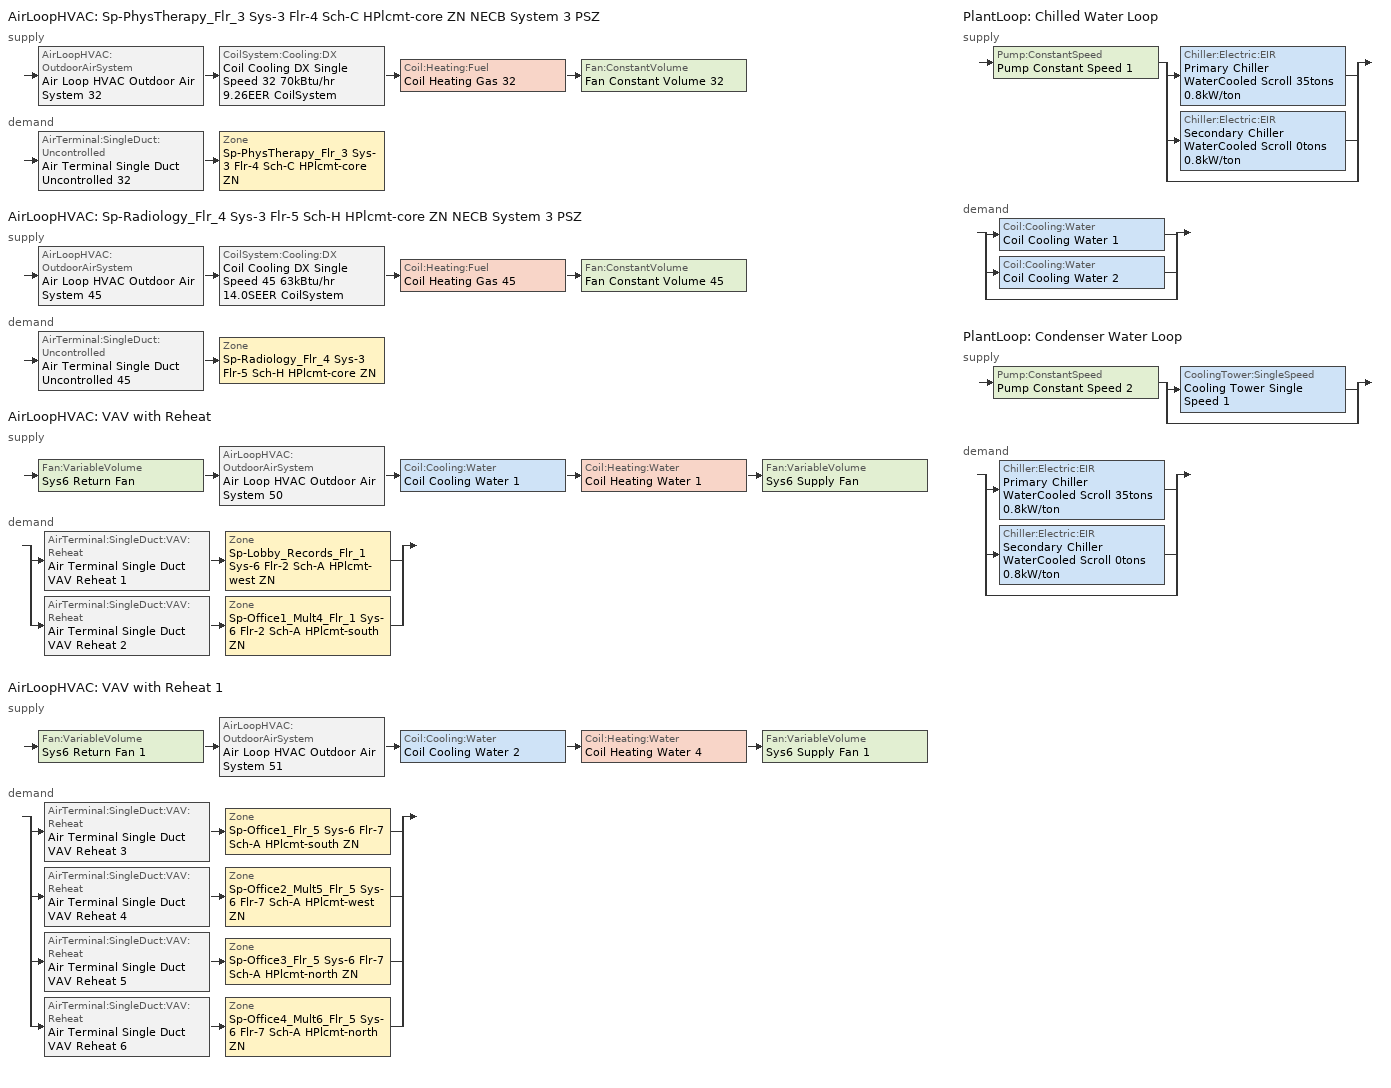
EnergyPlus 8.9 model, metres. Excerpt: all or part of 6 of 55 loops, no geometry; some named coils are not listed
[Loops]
AirLoopHVAC 'Sp-PhysTherapy_Flr_3 Sys-3 Flr-4 Sch-C HPlcmt-core ZN NECB System 3 PSZ'
 supply: AirLoopHVAC:OutdoorAirSystem 'Air Loop HVAC Outdoor Air System 32' > CoilSystem:Cooling:DX 'Coil Cooling DX Single Speed 32 70kBtu/hr 9.26EER CoilSystem' > Coil:Heating:Fuel 'Coil Heating Gas 32' > Fan:ConstantVolume 'Fan Constant Volume 32'
 demand: AirTerminal:SingleDuct:Uncontrolled 'Air Terminal Single Duct Uncontrolled 32' > Zone 'Sp-PhysTherapy_Flr_3 Sys-3 Flr-4 Sch-C HPlcmt-core ZN'
AirLoopHVAC 'Sp-Radiology_Flr_4 Sys-3 Flr-5 Sch-H HPlcmt-core ZN NECB System 3 PSZ'
 supply: AirLoopHVAC:OutdoorAirSystem 'Air Loop HVAC Outdoor Air System 45' > CoilSystem:Cooling:DX 'Coil Cooling DX Single Speed 45 63kBtu/hr 14.0SEER CoilSystem' > Coil:Heating:Fuel 'Coil Heating Gas 45' > Fan:ConstantVolume 'Fan Constant Volume 45'
 demand: AirTerminal:SingleDuct:Uncontrolled 'Air Terminal Single Duct Uncontrolled 45' > Zone 'Sp-Radiology_Flr_4 Sys-3 Flr-5 Sch-H HPlcmt-core ZN'
AirLoopHVAC 'VAV with Reheat'
 supply: Fan:VariableVolume 'Sys6 Return Fan' > AirLoopHVAC:OutdoorAirSystem 'Air Loop HVAC Outdoor Air System 50' > Coil:Cooling:Water 'Coil Cooling Water 1' > Coil:Heating:Water 'Coil Heating Water 1' > Fan:VariableVolume 'Sys6 Supply Fan'
 demand: split
  | AirTerminal:SingleDuct:VAV:Reheat 'Air Terminal Single Duct VAV Reheat 1' > Zone 'Sp-Lobby_Records_Flr_1 Sys-6 Flr-2 Sch-A HPlcmt-west ZN'
  | AirTerminal:SingleDuct:VAV:Reheat 'Air Terminal Single Duct VAV Reheat 2' > Zone 'Sp-Office1_Mult4_Flr_1 Sys-6 Flr-2 Sch-A HPlcmt-south ZN'
AirLoopHVAC 'VAV with Reheat 1'
 supply: Fan:VariableVolume 'Sys6 Return Fan 1' > AirLoopHVAC:OutdoorAirSystem 'Air Loop HVAC Outdoor Air System 51' > Coil:Cooling:Water 'Coil Cooling Water 2' > Coil:Heating:Water 'Coil Heating Water 4' > Fan:VariableVolume 'Sys6 Supply Fan 1'
 demand: split
  | AirTerminal:SingleDuct:VAV:Reheat 'Air Terminal Single Duct VAV Reheat 3' > Zone 'Sp-Office1_Flr_5 Sys-6 Flr-7 Sch-A HPlcmt-south ZN'
  | AirTerminal:SingleDuct:VAV:Reheat 'Air Terminal Single Duct VAV Reheat 4' > Zone 'Sp-Office2_Mult5_Flr_5 Sys-6 Flr-7 Sch-A HPlcmt-west ZN'
  | AirTerminal:SingleDuct:VAV:Reheat 'Air Terminal Single Duct VAV Reheat 5' > Zone 'Sp-Office3_Flr_5 Sys-6 Flr-7 Sch-A HPlcmt-north ZN'
  | AirTerminal:SingleDuct:VAV:Reheat 'Air Terminal Single Duct VAV Reheat 6' > Zone 'Sp-Office4_Mult6_Flr_5 Sys-6 Flr-7 Sch-A HPlcmt-north ZN'
PlantLoop 'Chilled Water Loop'
 supply: Pump:ConstantSpeed 'Pump Constant Speed 1' > split
  | Chiller:Electric:EIR 'Primary Chiller WaterCooled Scroll 35tons 0.8kW/ton'
  | Chiller:Electric:EIR 'Secondary Chiller WaterCooled Scroll 0tons 0.8kW/ton'
  | bypass
 demand: split
  | Coil:Cooling:Water 'Coil Cooling Water 1'
  | Coil:Cooling:Water 'Coil Cooling Water 2'
  | bypass
PlantLoop 'Condenser Water Loop'
 supply: Pump:ConstantSpeed 'Pump Constant Speed 2' > split
  | CoolingTower:SingleSpeed 'Cooling Tower Single Speed 1'
  | bypass
 demand: split
  | Chiller:Electric:EIR 'Primary Chiller WaterCooled Scroll 35tons 0.8kW/ton'
  | Chiller:Electric:EIR 'Secondary Chiller WaterCooled Scroll 0tons 0.8kW/ton'
  | bypass
[ZoneControl:Thermostat] Control Object Type 1=ThermostatSetpoint:DualSetpoint
Name | Zone or ZoneList | Control Type Schedule | Control Name 1
Sp-Lobby_Records_Flr_1 Sys-6 Flr-2 Sch-A HPlcmt-west ZN Thermostat | Sp-Lobby_Records_Flr_1 Sys-6 Flr-2 Sch-A HPlcmt-west ZN | Sp-Lobby_Records_Flr_1 Sys-6 Flr-2 Sch-A HPlcmt-west ZN Thermostat Schedule | Space Function Office enclosed > 25 m2 Thermostat 7
Sp-Office1_Flr_5 Sys-6 Flr-7 Sch-A HPlcmt-south ZN Thermostat | Sp-Office1_Flr_5 Sys-6 Flr-7 Sch-A HPlcmt-south ZN | Sp-Office1_Flr_5 Sys-6 Flr-7 Sch-A HPlcmt-south ZN Thermostat Schedule | Space Function Office enclosed > 25 m2 Thermostat 12
Sp-Office1_Mult4_Flr_1 Sys-6 Flr-2 Sch-A HPlcmt-south ZN Thermostat | Sp-Office1_Mult4_Flr_1 Sys-6 Flr-2 Sch-A HPlcmt-south ZN | Sp-Office1_Mult4_Flr_1 Sys-6 Flr-2 Sch-A HPlcmt-south ZN Thermostat Schedule | Space Function Office enclosed > 25 m2 Thermostat 8
Sp-Office2_Mult5_Flr_5 Sys-6 Flr-7 Sch-A HPlcmt-west ZN Thermostat | Sp-Office2_Mult5_Flr_5 Sys-6 Flr-7 Sch-A HPlcmt-west ZN | Sp-Office2_Mult5_Flr_5 Sys-6 Flr-7 Sch-A HPlcmt-west ZN Thermostat Schedule | Space Function Office enclosed > 25 m2 Thermostat 11
Sp-Office3_Flr_5 Sys-6 Flr-7 Sch-A HPlcmt-north ZN Thermostat | Sp-Office3_Flr_5 Sys-6 Flr-7 Sch-A HPlcmt-north ZN | Sp-Office3_Flr_5 Sys-6 Flr-7 Sch-A HPlcmt-north ZN Thermostat Schedule | Space Function Office enclosed > 25 m2 Thermostat 9
Sp-Office4_Mult6_Flr_5 Sys-6 Flr-7 Sch-A HPlcmt-north ZN Thermostat | Sp-Office4_Mult6_Flr_5 Sys-6 Flr-7 Sch-A HPlcmt-north ZN | Sp-Office4_Mult6_Flr_5 Sys-6 Flr-7 Sch-A HPlcmt-north ZN Thermostat Schedule | Space Function Office enclosed > 25 m2 Thermostat 10
Sp-PhysTherapy_Flr_3 Sys-3 Flr-4 Sch-C HPlcmt-core ZN Thermostat | Sp-PhysTherapy_Flr_3 Sys-3 Flr-4 Sch-C HPlcmt-core ZN | Sp-PhysTherapy_Flr_3 Sys-3 Flr-4 Sch-C HPlcmt-core ZN Thermostat Schedule | Space Function Health care facility physical therapy room Thermostat 2
Sp-Radiology_Flr_4 Sys-3 Flr-5 Sch-H HPlcmt-core ZN Thermostat | Sp-Radiology_Flr_4 Sys-3 Flr-5 Sch-H HPlcmt-core ZN | Sp-Radiology_Flr_4 Sys-3 Flr-5 Sch-H HPlcmt-core ZN Thermostat Schedule | Space Function Health care facility imaging room Thermostat 2
[ThermostatSetpoint:DualSetpoint]
Name | Heating Setpoint Temperature Schedule | Cooling Setpoint Temperature Schedule
Space Function Office enclosed > 25 m2 Thermostat 7; Space Function Office enclosed > 25 m2 Thermostat 12; Space Function Office enclosed > 25 m2 Thermostat 8; Space Function Office enclosed > 25 m2 Thermostat 11; Space Function Office enclosed > 25 m2 Thermostat 9; Space Function Office enclosed > 25 m2 Thermostat 10 | NECB-A-Thermostat Setpoint-Heating | NECB-A-Thermostat Setpoint-Cooling
Space Function Health care facility physical therapy room Thermostat 2 | NECB-C-Thermostat Setpoint-Heating | NECB-C-Thermostat Setpoint-Cooling
Space Function Health care facility imaging room Thermostat 2 | NECB-H-Thermostat Setpoint-Heating | NECB-H-Thermostat Setpoint-Cooling
[AirTerminal:SingleDuct:Uncontrolled] Availability Schedule=Always On Discrete; Maximum Air Flow Rate {m3/s}=AutoSize
Air Terminal Single Duct Uncontrolled 32; Air Terminal Single Duct Uncontrolled 45
[Zone equipment]
Sp-Lobby_Records_Flr_1 Sys-6 Flr-2 Sch-A HPlcmt-west ZN: Air Terminal Single Duct VAV Reheat 1, Zone HVAC Baseboard Convective Water 50
Sp-Office1_Flr_5 Sys-6 Flr-7 Sch-A HPlcmt-south ZN: Air Terminal Single Duct VAV Reheat 3, Zone HVAC Baseboard Convective Water 52
Sp-Office1_Mult4_Flr_1 Sys-6 Flr-2 Sch-A HPlcmt-south ZN: Air Terminal Single Duct VAV Reheat 2, Zone HVAC Baseboard Convective Water 51
Sp-Office2_Mult5_Flr_5 Sys-6 Flr-7 Sch-A HPlcmt-west ZN: Air Terminal Single Duct VAV Reheat 4, Zone HVAC Baseboard Convective Water 53
Sp-Office3_Flr_5 Sys-6 Flr-7 Sch-A HPlcmt-north ZN: Air Terminal Single Duct VAV Reheat 5, Zone HVAC Baseboard Convective Water 54
Sp-Office4_Mult6_Flr_5 Sys-6 Flr-7 Sch-A HPlcmt-north ZN: Air Terminal Single Duct VAV Reheat 6, Zone HVAC Baseboard Convective Water 55
Sp-PhysTherapy_Flr_3 Sys-3 Flr-4 Sch-C HPlcmt-core ZN: Air Terminal Single Duct Uncontrolled 32, Zone HVAC Baseboard Convective Water 32
Sp-Radiology_Flr_4 Sys-3 Flr-5 Sch-H HPlcmt-core ZN: Air Terminal Single Duct Uncontrolled 45, Zone HVAC Baseboard Convective Water 45
[Sizing:Zone] Zone Cooling Design Supply Air Temperature Input Method=SupplyAirTemperature; Zone Cooling Design Supply Air Temperature {C}=13; Zone Cooling Design Supply Air Temperature Difference {deltaC}=11.11; Zone Heating Design Supply Air Temperature Input Method=SupplyAirTemperature; Zone Heating Design Supply Air Temperature {C}=43; Zone Heating Design Supply Air Temperature Difference {deltaC}=11.11; Zone Cooling Design Supply Air Humidity Ratio {kgWater/kgDryAir}=0.0085; Zone Heating Design Supply Air Humidity Ratio {kgWater/kgDryAir}=0.008; Zone Heating Sizing Factor=1.3; Zone Cooling Sizing Factor=1.1; Cooling Design Air Flow Method=DesignDay; Cooling Design Air Flow Rate {m3/s}=0; Cooling Minimum Air Flow per Zone Floor Area {m3/s-m2}=0.000762; Cooling Minimum Air Flow {m3/s}=0; Cooling Minimum Air Flow Fraction=0; Heating Design Air Flow Method=DesignDay; Heating Design Air Flow Rate {m3/s}=0; Heating Maximum Air Flow per Zone Floor Area {m3/s-m2}=0.002032; Heating Maximum Air Flow {m3/s}=0.141576; Heating Maximum Air Flow Fraction=0.3; Account for Dedicated Outdoor Air System=No
Name | Design Specification Outdoor Air Object | Design Specification Zone Air Distribution Object
Sp-Lobby_Records_Flr_1 Sys-6 Flr-2 Sch-A HPlcmt-west ZN | Space Function Office enclosed > 25 m2 Ventilation | Sp-Lobby_Records_Flr_1 Sys-6 Flr-2 Sch-A HPlcmt-west ZN Design Spec Zone Air Dist
Sp-Office1_Flr_5 Sys-6 Flr-7 Sch-A HPlcmt-south ZN | Space Function Office enclosed > 25 m2 Ventilation | Sp-Office1_Flr_5 Sys-6 Flr-7 Sch-A HPlcmt-south ZN Design Spec Zone Air Dist
Sp-Office1_Mult4_Flr_1 Sys-6 Flr-2 Sch-A HPlcmt-south ZN | Space Function Office enclosed > 25 m2 Ventilation | Sp-Office1_Mult4_Flr_1 Sys-6 Flr-2 Sch-A HPlcmt-south ZN Design Spec Zone Air Dist
Sp-Office2_Mult5_Flr_5 Sys-6 Flr-7 Sch-A HPlcmt-west ZN | Space Function Office enclosed > 25 m2 Ventilation | Sp-Office2_Mult5_Flr_5 Sys-6 Flr-7 Sch-A HPlcmt-west ZN Design Spec Zone Air Dist
Sp-Office3_Flr_5 Sys-6 Flr-7 Sch-A HPlcmt-north ZN | Space Function Office enclosed > 25 m2 Ventilation | Sp-Office3_Flr_5 Sys-6 Flr-7 Sch-A HPlcmt-north ZN Design Spec Zone Air Dist
Sp-Office4_Mult6_Flr_5 Sys-6 Flr-7 Sch-A HPlcmt-north ZN | Space Function Office enclosed > 25 m2 Ventilation | Sp-Office4_Mult6_Flr_5 Sys-6 Flr-7 Sch-A HPlcmt-north ZN Design Spec Zone Air Dist
Sp-PhysTherapy_Flr_3 Sys-3 Flr-4 Sch-C HPlcmt-core ZN | Space Function Health care facility physical therapy room Ventilation | Sp-PhysTherapy_Flr_3 Sys-3 Flr-4 Sch-C HPlcmt-core ZN Design Spec Zone Air Dist
Sp-Radiology_Flr_4 Sys-3 Flr-5 Sch-H HPlcmt-core ZN | Space Function Health care facility imaging room Ventilation | Sp-Radiology_Flr_4 Sys-3 Flr-5 Sch-H HPlcmt-core ZN Design Spec Zone Air Dist
[DesignSpecification:ZoneAirDistribution] Zone Air Distribution Effectiveness in Cooling Mode=1; Zone Air Distribution Effectiveness in Heating Mode=1
Sp-Lobby_Records_Flr_1 Sys-6 Flr-2 Sch-A HPlcmt-west ZN Design Spec Zone Air Dist; Sp-Office1_Flr_5 Sys-6 Flr-7 Sch-A HPlcmt-south ZN Design Spec Zone Air Dist; Sp-Office1_Mult4_Flr_1 Sys-6 Flr-2 Sch-A HPlcmt-south ZN Design Spec Zone Air Dist; Sp-Office2_Mult5_Flr_5 Sys-6 Flr-7 Sch-A HPlcmt-west ZN Design Spec Zone Air Dist; Sp-Office3_Flr_5 Sys-6 Flr-7 Sch-A HPlcmt-north ZN Design Spec Zone Air Dist; Sp-Office4_Mult6_Flr_5 Sys-6 Flr-7 Sch-A HPlcmt-north ZN Design Spec Zone Air Dist; Sp-PhysTherapy_Flr_3 Sys-3 Flr-4 Sch-C HPlcmt-core ZN Design Spec Zone Air Dist; Sp-Radiology_Flr_4 Sys-3 Flr-5 Sch-H HPlcmt-core ZN Design Spec Zone Air Dist
[Controller:MechanicalVentilation] Demand Controlled Ventilation=No; System Outdoor Air Method=ZoneSum
Name | Availability Schedule | Zone Name 1 | Design Specification Outdoor Air Object Name 1 | Design Specification Zone Air Distribution Object Name 1 | Zone Name 2 | Design Specification Outdoor Air Object Name 2 | Design Specification Zone Air Distribution Object Name 2 | Zone Name 3 | Design Specification Outdoor Air Object Name 3 | Design Specification Zone Air Distribution Object Name 3 | Zone Name 4 | Design Specification Outdoor Air Object Name 4 | Design Specification Zone Air Distribution Object Name 4
Controller Mechanical Ventilation 50 | VAV with Reheat Occ Sch | Sp-Lobby_Records_Flr_1 Sys-6 Flr-2 Sch-A HPlcmt-west ZN | Space Function Office enclosed > 25 m2 Ventilation | Sp-Lobby_Records_Flr_1 Sys-6 Flr-2 Sch-A HPlcmt-west ZN Design Spec Zone Air Dist | Sp-Office1_Mult4_Flr_1 Sys-6 Flr-2 Sch-A HPlcmt-south ZN | Space Function Office enclosed > 25 m2 Ventilation | Sp-Office1_Mult4_Flr_1 Sys-6 Flr-2 Sch-A HPlcmt-south ZN Design Spec Zone Air Dist
Controller Mechanical Ventilation 51 | VAV with Reheat 1 Occ Sch | Sp-Office1_Flr_5 Sys-6 Flr-7 Sch-A HPlcmt-south ZN | Space Function Office enclosed > 25 m2 Ventilation | Sp-Office1_Flr_5 Sys-6 Flr-7 Sch-A HPlcmt-south ZN Design Spec Zone Air Dist | Sp-Office2_Mult5_Flr_5 Sys-6 Flr-7 Sch-A HPlcmt-west ZN | Space Function Office enclosed > 25 m2 Ventilation | Sp-Office2_Mult5_Flr_5 Sys-6 Flr-7 Sch-A HPlcmt-west ZN Design Spec Zone Air Dist | Sp-Office3_Flr_5 Sys-6 Flr-7 Sch-A HPlcmt-north ZN | Space Function Office enclosed > 25 m2 Ventilation | Sp-Office3_Flr_5 Sys-6 Flr-7 Sch-A HPlcmt-north ZN Design Spec Zone Air Dist | Sp-Office4_Mult6_Flr_5 Sys-6 Flr-7 Sch-A HPlcmt-north ZN | Space Function Office enclosed > 25 m2 Ventilation | Sp-Office4_Mult6_Flr_5 Sys-6 Flr-7 Sch-A HPlcmt-north ZN Design Spec Zone Air Dist
Controller Mechanical Ventilation 32 | Sp-PhysTherapy_Flr_3 Sys-3 Flr-4 Sch-C HPlcmt-core ZN NECB System 3 PSZ Occ Sch | Sp-PhysTherapy_Flr_3 Sys-3 Flr-4 Sch-C HPlcmt-core ZN | Space Function Health care facility physical therapy room Ventilation | Sp-PhysTherapy_Flr_3 Sys-3 Flr-4 Sch-C HPlcmt-core ZN Design Spec Zone Air Dist
Controller Mechanical Ventilation 45 | Sp-Radiology_Flr_4 Sys-3 Flr-5 Sch-H HPlcmt-core ZN NECB System 3 PSZ Occ Sch | Sp-Radiology_Flr_4 Sys-3 Flr-5 Sch-H HPlcmt-core ZN | Space Function Health care facility imaging room Ventilation | Sp-Radiology_Flr_4 Sys-3 Flr-5 Sch-H HPlcmt-core ZN Design Spec Zone Air Dist
[DesignSpecification:OutdoorAir] Outdoor Air Method=Sum; Outdoor Air Flow per Person {m3/s-person}=0; Outdoor Air Flow per Zone {m3/s}=0; Outdoor Air Flow Air Changes per Hour {1/hr}=0
Name | Outdoor Air Flow per Zone Floor Area {m3/s-m2}
Space Function Office enclosed > 25 m2 Ventilation | 0.00042164
Space Function Health care facility physical therapy room Ventilation; Space Function Health care facility imaging room Ventilation | 0.002286
[AirTerminal:SingleDuct:VAV:Reheat] Availability Schedule=Always On Discrete; Maximum Air Flow Rate {m3/s}=Autosize; Zone Minimum Air Flow Input Method=Constant; Constant Minimum Air Flow Fraction=0.3; Maximum Hot Water or Steam Flow Rate {m3/s}=Autosize; Minimum Hot Water or Steam Flow Rate {m3/s}=0; Convergence Tolerance=0.001; Damper Heating Action=Normal; Maximum Flow per Zone Floor Area During Reheat {m3/s-m2}=Autocalculate; Maximum Flow Fraction During Reheat=0.5; Maximum Reheat Air Temperature {C}=43
Name | Fixed Minimum Air Flow Rate {m3/s} | Reheat Coil
Air Terminal Single Duct VAV Reheat 1 | 2.94962 | Coil Heating Water 2
Air Terminal Single Duct VAV Reheat 3 | 0.139391 | Coil Heating Water 5
Air Terminal Single Duct VAV Reheat 2 | 0.0278709 | Coil Heating Water 3
Air Terminal Single Duct VAV Reheat 4 | 0.139318 | Coil Heating Water 6
Air Terminal Single Duct VAV Reheat 5 | 0.139355 | Coil Heating Water 7
Air Terminal Single Duct VAV Reheat 6 | 0.0278709 | Coil Heating Water 8
[Coil:Heating:Water] Availability Schedule=Always On Discrete; U-Factor Times Area Value {W/K}=Autosize; Maximum Water Flow Rate {m3/s}=Autosize; Performance Input Method=UFactorTimesAreaAndDesignWaterFlowRate; Rated Capacity {W}=Autosize; Rated Inlet Water Temperature {C}=82.2; Rated Inlet Air Temperature {C}=16.6; Rated Outlet Water Temperature {C}=71.1; Rated Outlet Air Temperature {C}=32.2; Rated Ratio for Air and Water Convection=0.5
Coil Heating Water 1; Coil Heating Water 4
[AirLoopHVAC] Design Supply Air Flow Rate {m3/s}=AutoSize
Sp-PhysTherapy_Flr_3 Sys-3 Flr-4 Sch-C HPlcmt-core ZN NECB System 3 PSZ; Sp-Radiology_Flr_4 Sys-3 Flr-5 Sch-H HPlcmt-core ZN NECB System 3 PSZ; VAV with Reheat; VAV with Reheat 1
[Sizing:System] Type of Load to Size On=Sensible; Design Outdoor Air Flow Rate {m3/s}=Autosize; Preheat Design Temperature {C}=7; Preheat Design Humidity Ratio {kgWater/kgDryAir}=0.008; Precool Design Temperature {C}=13; Precool Design Humidity Ratio {kgWater/kgDryAir}=0.008; Central Cooling Design Supply Air Temperature {C}=13; Type of Zone Sum to Use=NonCoincident; 100% Outdoor Air in Cooling=No; 100% Outdoor Air in Heating=No; Central Cooling Design Supply Air Humidity Ratio {kgWater/kgDryAir}=0.0085; Central Heating Design Supply Air Humidity Ratio {kgWater/kgDryAir}=0.008; Cooling Supply Air Flow Rate Method=DesignDay; Cooling Supply Air Flow Rate {m3/s}=0; Cooling Supply Air Flow Rate Per Floor Area {m3/s-m2}=0.00996765; Cooling Fraction of Autosized Cooling Supply Air Flow Rate=1; Cooling Supply Air Flow Rate Per Unit Cooling Capacity {m3/s-W}=3.94755e-05; Heating Supply Air Flow Rate Method=DesignDay; Heating Supply Air Flow Rate {m3/s}=0; Heating Supply Air Flow Rate Per Floor Area {m3/s-m2}=0.00996765; Heating Fraction of Autosized Heating Supply Air Flow Rate=1; Heating Fraction of Autosized Cooling Supply Air Flow Rate=1; Heating Supply Air Flow Rate Per Unit Heating Capacity {m3/s-W}=3.15882e-05; System Outdoor Air Method=ZoneSum; Zone Maximum Outdoor Air Fraction=1; Cooling Design Capacity Method=CoolingDesignCapacity; Cooling Design Capacity {W}=Autosize; Cooling Design Capacity Per Floor Area {W/m2}=234.7; Fraction of Autosized Cooling Design Capacity=1; Heating Design Capacity Method=HeatingDesignCapacity; Heating Design Capacity {W}=Autosize; Heating Design Capacity Per Floor Area {W/m2}=157; Fraction of Autosized Heating Design Capacity=1; Central Cooling Capacity Control Method=OnOff
Name | Central Heating Maximum System Air Flow Ratio | Central Heating Design Supply Air Temperature {C}
Sp-PhysTherapy_Flr_3 Sys-3 Flr-4 Sch-C HPlcmt-core ZN NECB System 3 PSZ; Sp-Radiology_Flr_4 Sys-3 Flr-5 Sch-H HPlcmt-core ZN NECB System 3 PSZ | 1 | 43
VAV with Reheat; VAV with Reheat 1 | 0.3 | 13.1
[Controller:OutdoorAir] Minimum Outdoor Air Flow Rate {m3/s}=Autosize; Maximum Outdoor Air Flow Rate {m3/s}=Autosize; Economizer Control Action Type=ModulateFlow; Lockout Type=NoLockout; Minimum Limit Type=FixedMinimum; High Humidity Control=No; Control High Indoor Humidity Based on Outdoor Humidity Ratio=Yes; Heat Recovery Bypass Control Type=BypassWhenWithinEconomizerLimits
Name | Economizer Control Type | Minimum Outdoor Air Schedule | Mechanical Ventilation Controller | Economizer Maximum Limit Dry-Bulb Temperature {C} | Economizer Maximum Limit Enthalpy {J/kg} | Economizer Minimum Limit Dry-Bulb Temperature {C}
Controller Outdoor Air 32 | DifferentialEnthalpy | Sp-PhysTherapy_Flr_3 Sys-3 Flr-4 Sch-C HPlcmt-core ZN NECB System 3 PSZ Occ Sch | Controller Mechanical Ventilation 32
Controller Outdoor Air 45 | NoEconomizer | Sp-Radiology_Flr_4 Sys-3 Flr-5 Sch-H HPlcmt-core ZN NECB System 3 PSZ Occ Sch | Controller Mechanical Ventilation 45 | 28 | 64000 | -100
Controller Outdoor Air 50 | DifferentialEnthalpy | VAV with Reheat Occ Sch | Controller Mechanical Ventilation 50
Controller Outdoor Air 51 | DifferentialEnthalpy | VAV with Reheat 1 Occ Sch | Controller Mechanical Ventilation 51
[SetpointManager:MixedAir] Control Variable=Temperature
Node 480 OS Default SPM; Node 479 OS Default SPM; Node 478 OS Default SPM; Node 649 OS Default SPM; Node 648 OS Default SPM; Node 647 OS Default SPM; Node 745 OS Default SPM; Node 744 OS Default SPM; Node 743 OS Default SPM; Node 742 OS Default SPM; Node 773 OS Default SPM; Node 772 OS Default SPM; Node 771 OS Default SPM; Node 770 OS Default SPM
[CoilSystem:Cooling:DX] Availability Schedule=Always On Discrete
Name | Cooling Coil
Coil Cooling DX Single Speed 32 70kBtu/hr 9.26EER CoilSystem | Coil Cooling DX Single Speed 32 70kBtu/hr 9.26EER
Coil Cooling DX Single Speed 45 63kBtu/hr 14.0SEER CoilSystem | Coil Cooling DX Single Speed 45 63kBtu/hr 14.0SEER
[Coil:Cooling:DX:SingleSpeed] Availability Schedule=Always On Discrete; Gross Rated Total Cooling Capacity {W}=Autosize; Gross Rated Sensible Heat Ratio=Autosize; Rated Air Flow Rate {m3/s}=Autosize; Rated Evaporator Fan Power Per Volume Flow Rate {W/(m3/s)}=773.3; Total Cooling Capacity Function of Temperature Curve=DXCOOL-NECB2011-REF-CAPFT; Total Cooling Capacity Function of Flow Fraction Curve=DXCOOL-NECB2011-REF-CAPFFLOW; Energy Input Ratio Function of Temperature Curve=DXCOOL-NECB2011-REF-COOLEIRFT; Energy Input Ratio Function of Flow Fraction Curve=DXCOOL-NECB2011-REF-COOLEIRFFLOW; Part Load Fraction Correlation Curve=DXCOOL-NECB2011-REF-COOLPLFFPLR; Condenser Type=AirCooled; Evaporative Condenser Effectiveness=0; Evaporative Condenser Air Flow Rate {m3/s}=Autosize; Evaporative Condenser Pump Rated Power Consumption {W}=Autosize; Crankcase Heater Capacity {W}=0; Maximum Outdoor Dry-Bulb Temperature for Crankcase Heater Operation {C}=0; Basin Heater Capacity {W/K}=0; Basin Heater Setpoint Temperature {C}=10
Name | Gross Rated Cooling COP {W/W}
Coil Cooling DX Single Speed 32 70kBtu/hr 9.26EER | 3.18084
Coil Cooling DX Single Speed 45 63kBtu/hr 14.0SEER | 3.8248
[Coil:Heating:Fuel] Availability Schedule=Always On Discrete; Fuel Type=NaturalGas; Burner Efficiency=0.8; Nominal Capacity {W}=AutoSize; Parasitic Electric Load {W}=0; Parasitic Fuel Load {W}=0
Coil Heating Gas 32; Coil Heating Gas 45
[Fan:ConstantVolume] Fan Total Efficiency=0.39975; Pressure Rise {Pa}=640; Maximum Flow Rate {m3/s}=AutoSize; Motor Efficiency=0.615; Motor In Airstream Fraction=1
Name | Availability Schedule
Fan Constant Volume 32 | Sp-PhysTherapy_Flr_3 Sys-3 Flr-4 Sch-C HPlcmt-core ZN NECB System 3 PSZ Occ Sch
Fan Constant Volume 45 | Sp-Radiology_Flr_4 Sys-3 Flr-5 Sch-H HPlcmt-core ZN NECB System 3 PSZ Occ Sch
[SetpointManager:SingleZone:Reheat] Control Variable=Temperature; Minimum Supply Air Temperature {C}=13; Maximum Supply Air Temperature {C}=43
Name | Control Zone
Setpoint Manager Single Zone Reheat 32 | Sp-PhysTherapy_Flr_3 Sys-3 Flr-4 Sch-C HPlcmt-core ZN
Setpoint Manager Single Zone Reheat 45 | Sp-Radiology_Flr_4 Sys-3 Flr-5 Sch-H HPlcmt-core ZN
[Controller:WaterCoil] Control Variable=Temperature; Actuator Variable=Flow; Maximum Actuated Flow {m3/s}=Autosize; Minimum Actuated Flow {m3/s}=0
Name | Action | Controller Convergence Tolerance {deltaC}
Controller Water Coil 2; Controller Water Coil 6 | Reverse | Autosize
Controller Water Coil 1; Controller Water Coil 5 | Normal | 0.0001
[Fan:VariableVolume] Maximum Flow Rate {m3/s}=AutoSize; Fan Power Minimum Flow Rate Input Method=Fraction; Fan Power Minimum Flow Fraction=0.68; Fan Power Minimum Air Flow Rate {m3/s}=0; Motor In Airstream Fraction=1; Fan Power Coefficient 1=-2.4176; Fan Power Coefficient 2=9.5874; Fan Power Coefficient 3=-11.559; Fan Power Coefficient 4=5.4009; Fan Power Coefficient 5=0
Name | Availability Schedule | Fan Total Efficiency | Pressure Rise {Pa} | Motor Efficiency
Sys6 Return Fan | VAV with Reheat Occ Sch | 0.299975 | 250 | 0.4615
Sys6 Supply Fan | VAV with Reheat Occ Sch | 0.549965 | 1000 | 0.8461
Sys6 Return Fan 1 | VAV with Reheat 1 Occ Sch | 0.299975 | 250 | 0.4615
Sys6 Supply Fan 1 | VAV with Reheat 1 Occ Sch | 0.549965 | 1000 | 0.8461
[Coil:Cooling:Water] Availability Schedule=Always On Discrete; Design Water Flow Rate {m3/s}=Autosize; Design Air Flow Rate {m3/s}=Autosize; Design Inlet Water Temperature {C}=Autosize; Design Inlet Air Temperature {C}=Autosize; Design Outlet Air Temperature {C}=Autosize; Design Inlet Air Humidity Ratio {kgWater/kgDryAir}=Autosize; Design Outlet Air Humidity Ratio {kgWater/kgDryAir}=Autosize; Type of Analysis=SimpleAnalysis; Heat Exchanger Configuration=CrossFlow
Coil Cooling Water 1; Coil Cooling Water 2
[SetpointManager:Scheduled] Control Variable=Temperature
Name | Schedule
Setpoint Manager Scheduled 3 | Supply Air Temp
Setpoint Manager Scheduled 4 | Supply Air Temp 1
Setpoint Manager Scheduled 1 | CHW Temp
Setpoint Manager Scheduled 2 | CW Temp
[PlantLoop] Fluid Type=Water; Maximum Loop Temperature {C}=100; Minimum Loop Temperature {C}=0; Maximum Loop Flow Rate {m3/s}=Autosize; Minimum Loop Flow Rate {m3/s}=0; Plant Loop Volume {m3}=Autocalculate; Load Distribution Scheme=Optimal; Plant Loop Demand Calculation Scheme=SingleSetpoint
Name | Plant Equipment Operation Scheme
Chilled Water Loop | Chilled Water Loop Operation Schemes
Condenser Water Loop | Condenser Water Loop Operation Schemes
[Sizing:Plant] Loop Design Temperature Difference {deltaC}=6; Sizing Option=NonCoincident; Zone Timesteps in Averaging Window=1; Coincident Sizing Factor Mode=None
Name | Loop Type | Design Loop Exit Temperature {C}
Chilled Water Loop | Cooling | 7
Condenser Water Loop | Condenser | 29
[Pump:ConstantSpeed] Design Flow Rate {m3/s}=Autosize; Design Pump Head {Pa}=179352; Design Power Consumption {W}=Autosize; Fraction of Motor Inefficiencies to Fluid Stream=0; Pump Control Type=Intermittent; Design Power Sizing Method=PowerPerFlowPerPressure; Design Electric Power per Unit Flow Rate {W/(m3/s)}=348701.1; Design Shaft Power per Unit Flow Rate per Unit Head=1.28205
Name | Motor Efficiency
Pump Constant Speed 1 | 0.865
Pump Constant Speed 2 | 0.895
[Chiller:Electric:EIR] Reference COP {W/W}=4.5032; Reference Leaving Chilled Water Temperature {C}=6.67; Reference Entering Condenser Fluid Temperature {C}=29.4; Reference Chilled Water Flow Rate {m3/s}=Autosize; Reference Condenser Fluid Flow Rate {m3/s}=Autosize; Cooling Capacity Function of Temperature Curve=WaterCooled_Scroll_CAPFT_NECB2011; Electric Input to Cooling Output Ratio Function of Temperature Curve=WaterCooled_Scroll_EIRFT_NECB2011; Electric Input to Cooling Output Ratio Function of Part Load Ratio Curve=WaterCooled_Scroll_EIRFPLR_NECB2011; Minimum Part Load Ratio=0.25; Maximum Part Load Ratio=1; Optimum Part Load Ratio=1; Minimum Unloading Ratio=0.25; Condenser Type=WaterCooled; Condenser Fan Power Ratio {W/W}=0; Fraction of Compressor Electric Consumption Rejected by Condenser=1; Leaving Chilled Water Lower Temperature Limit {C}=2; Chiller Flow Mode=LeavingSetpointModulated; Sizing Factor=1
Name | Reference Capacity {W}
Primary Chiller WaterCooled Scroll 35tons 0.8kW/ton | 124690
Secondary Chiller WaterCooled Scroll 0tons 0.8kW/ton | 0.001
[PlantEquipmentOperationSchemes] Control Scheme Object Type 1=PlantEquipmentOperation:CoolingLoad; Control Scheme Schedule Name 1=Always On Discrete
Name | Control Scheme Name 1
Chilled Water Loop Operation Schemes | Chilled Water Loop Cooling Operation Scheme
Condenser Water Loop Operation Schemes | Condenser Water Loop Cooling Operation Scheme
[PlantEquipmentOperation:CoolingLoad] Load Range Lower Limit 1 {W}=0; Load Range Upper Limit 1 {W}=1000000000
Name | Range Equipment List Name 1
Chilled Water Loop Cooling Operation Scheme | Chilled Water Loop Cooling Equipment List
Condenser Water Loop Cooling Operation Scheme | Condenser Water Loop Cooling Equipment List
[PlantEquipmentList]
Chilled Water Loop Cooling Equipment List: Chiller:Electric:EIR, Primary Chiller WaterCooled Scroll 35tons 0.8kW/ton, Chiller:Electric:EIR, Secondary Chiller WaterCooled Scroll 0tons 0.8kW/ton
Condenser Water Loop Cooling Equipment List: CoolingTower:SingleSpeed, Cooling Tower Single Speed 1
[CoolingTower:SingleSpeed]
Cooling Tower Single Speed 1: Design Water Flow Rate {m3/s}=Autosize; Design Air Flow Rate {m3/s}=Autosize; Design Fan Power {W}=1980.94; Design U-Factor Times Area Value {W/K}=Autosize; Free Convection Air Flow Rate {m3/s}=Autosize; Free Convection Air Flow Rate Sizing Factor=0.1; Free Convection U-Factor Times Area Value {W/K}=Autosize; Free Convection U-Factor Times Area Value Sizing Factor=0.1; Performance Input Method=UFactorTimesAreaAndDesignWaterFlowRate; Heat Rejection Capacity and Nominal Capacity Sizing Ratio=1.25; Free Convection Capacity {W}=0; Free Convection Nominal Capacity Sizing Factor=0.1; Design Inlet Air Dry-Bulb Temperature {C}=24; Design Inlet Air Wet-Bulb Temperature {C}=24; Design Approach Temperature {deltaC}=5; Design Range Temperature {deltaC}=5; Basin Heater Capacity {W/K}=0; Basin Heater Setpoint Temperature {C}=2; Evaporation Loss Mode=LossFactor; Evaporation Loss Factor {percent/K}=0.2; Drift Loss Percent {percent}=0.008; Blowdown Calculation Mode=ConcentrationRatio; Blowdown Concentration Ratio=3; Capacity Control=FanCycling; Number of Cells=1; Cell Control=MinimalCell; Cell Minimum  Water Flow Rate Fraction=0.33; Cell Maximum Water Flow Rate Fraction=2.5; Sizing Factor=1
[Schedule:Compact]
Sp-Lobby_Records_Flr_1 Sys-6 Flr-2 Sch-A HPlcmt-west ZN Thermostat Schedule; Sp-Office1_Flr_5 Sys-6 Flr-7 Sch-A HPlcmt-south ZN Thermostat Schedule; Sp-Office1_Mult4_Flr_1 Sys-6 Flr-2 Sch-A HPlcmt-south ZN Thermostat Schedule; Sp-Office2_Mult5_Flr_5 Sys-6 Flr-7 Sch-A HPlcmt-west ZN Thermostat Schedule; Sp-Office3_Flr_5 Sys-6 Flr-7 Sch-A HPlcmt-north ZN Thermostat Schedule; Sp-Office4_Mult6_Flr_5 Sys-6 Flr-7 Sch-A HPlcmt-north ZN Thermostat Schedule; Sp-PhysTherapy_Flr_3 Sys-3 Flr-4 Sch-C HPlcmt-core ZN Thermostat Schedule; Sp-Radiology_Flr_4 Sys-3 Flr-5 Sch-H HPlcmt-core ZN Thermostat Schedule: Through: 12/31, For: AllDays, Until: 24:00, 4
[Schedule:Day:Interval]
NECB-A-Thermostat Setpoint-Heating Sun|Hol Day; NECB-A-Thermostat Setpoint-Heating Sat Day: No, 24:00, 18
NECB-A-Thermostat Setpoint-Heating Default|Wkdy Day; NECB-A-Thermostat Setpoint-Heating Default: No, 06:00, 18, 07:00, 20, 21:00, 22, 24:00, 18
NECB-A-Thermostat Setpoint-Cooling Sun|Hol Day; NECB-A-Thermostat Setpoint-Cooling Sat Day: No, 24:00, 35
NECB-A-Thermostat Setpoint-Cooling Default|Wkdy Day; NECB-A-Thermostat Setpoint-Cooling Default: No, 06:00, 35, 21:00, 24, 24:00, 35
NECB-H-Thermostat Setpoint-Heating Sun|Hol Day; NECB-H-Thermostat Setpoint-Heating Default|Wkdy Day; NECB-H-Thermostat Setpoint-Heating Sat Day; NECB-H-Thermostat Setpoint-Heating Default: No, 01:00, 22, 07:00, 18, 08:00, 20, 24:00, 22
NECB-H-Thermostat Setpoint-Cooling Sun|Hol Day; NECB-H-Thermostat Setpoint-Cooling Default|Wkdy Day; NECB-H-Thermostat Setpoint-Cooling Sat Day; NECB-H-Thermostat Setpoint-Cooling Default: No, 24:00, 24
VAV with Reheat Occ Sch Sunday; VAV with Reheat Occ Sch Saturday; VAV with Reheat 1 Occ Sch Sunday; VAV with Reheat 1 Occ Sch Saturday: No, 24:00, 0
VAV with Reheat Occ Sch Monday; VAV with Reheat Occ Sch Tuesday; VAV with Reheat Occ Sch Wednesday; VAV with Reheat Occ Sch Thursday; VAV with Reheat Occ Sch Friday; VAV with Reheat 1 Occ Sch Monday; VAV with Reheat 1 Occ Sch Tuesday; VAV with Reheat 1 Occ Sch Wednesday; VAV with Reheat 1 Occ Sch Thursday; VAV with Reheat 1 Occ Sch Friday: No, 08:00, 0, 19:00, 1, 24:00, 0
VAV with Reheat Occ Sch Default; VAV with Reheat Occ Sch Summer Design Day; VAV with Reheat Occ Sch Winter Design Day; VAV with Reheat 1 Occ Sch Default; VAV with Reheat 1 Occ Sch Summer Design Day; VAV with Reheat 1 Occ Sch Winter Design Day; Sp-PhysTherapy_Flr_3 Sys-3 Flr-4 Sch-C HPlcmt-core ZN NECB System 3 PSZ Occ Sch Default; Sp-PhysTherapy_Flr_3 Sys-3 Flr-4 Sch-C HPlcmt-core ZN NECB System 3 PSZ Occ Sch Summer Design Day; Sp-PhysTherapy_Flr_3 Sys-3 Flr-4 Sch-C HPlcmt-core ZN NECB System 3 PSZ Occ Sch Winter Design Day; Sp-Radiology_Flr_4 Sys-3 Flr-5 Sch-H HPlcmt-core ZN NECB System 3 PSZ Occ Sch Sunday; Sp-Radiology_Flr_4 Sys-3 Flr-5 Sch-H HPlcmt-core ZN NECB System 3 PSZ Occ Sch Monday; Sp-Radiology_Flr_4 Sys-3 Flr-5 Sch-H HPlcmt-core ZN NECB System 3 PSZ Occ Sch Tuesday; Sp-Radiology_Flr_4 Sys-3 Flr-5 Sch-H HPlcmt-core ZN NECB System 3 PSZ Occ Sch Wednesday; Sp-Radiology_Flr_4 Sys-3 Flr-5 Sch-H HPlcmt-core ZN NECB System 3 PSZ Occ Sch Thursday; Sp-Radiology_Flr_4 Sys-3 Flr-5 Sch-H HPlcmt-core ZN NECB System 3 PSZ Occ Sch Friday; Sp-Radiology_Flr_4 Sys-3 Flr-5 Sch-H HPlcmt-core ZN NECB System 3 PSZ Occ Sch Saturday; Sp-Radiology_Flr_4 Sys-3 Flr-5 Sch-H HPlcmt-core ZN NECB System 3 PSZ Occ Sch Default; Sp-Radiology_Flr_4 Sys-3 Flr-5 Sch-H HPlcmt-core ZN NECB System 3 PSZ Occ Sch Summer Design Day; Sp-Radiology_Flr_4 Sys-3 Flr-5 Sch-H HPlcmt-core ZN NECB System 3 PSZ Occ Sch Winter Design Day: No, 24:00, 1
NECB-C-Thermostat Setpoint-Heating Sun|Hol Day: No, 09:00, 18, 10:00, 20, 19:00, 22, 24:00, 18
NECB-C-Thermostat Setpoint-Heating Default|Wkdy Day; NECB-C-Thermostat Setpoint-Heating Sat Day; NECB-C-Thermostat Setpoint-Heating Default: No, 07:00, 18, 08:00, 20, 21:00, 22, 24:00, 18
NECB-C-Thermostat Setpoint-Cooling Sun|Hol Day: No, 07:00, 35, 19:00, 24, 24:00, 35
NECB-C-Thermostat Setpoint-Cooling Default|Wkdy Day; NECB-C-Thermostat Setpoint-Cooling Sat Day; NECB-C-Thermostat Setpoint-Cooling Default: No, 07:00, 35, 21:00, 24, 24:00, 35
Sp-PhysTherapy_Flr_3 Sys-3 Flr-4 Sch-C HPlcmt-core ZN NECB System 3 PSZ Occ Sch Sunday: No, 09:00, 0, 19:00, 1, 24:00, 0
Sp-PhysTherapy_Flr_3 Sys-3 Flr-4 Sch-C HPlcmt-core ZN NECB System 3 PSZ Occ Sch Monday; Sp-PhysTherapy_Flr_3 Sys-3 Flr-4 Sch-C HPlcmt-core ZN NECB System 3 PSZ Occ Sch Tuesday; Sp-PhysTherapy_Flr_3 Sys-3 Flr-4 Sch-C HPlcmt-core ZN NECB System 3 PSZ Occ Sch Wednesday; Sp-PhysTherapy_Flr_3 Sys-3 Flr-4 Sch-C HPlcmt-core ZN NECB System 3 PSZ Occ Sch Thursday; Sp-PhysTherapy_Flr_3 Sys-3 Flr-4 Sch-C HPlcmt-core ZN NECB System 3 PSZ Occ Sch Friday; Sp-PhysTherapy_Flr_3 Sys-3 Flr-4 Sch-C HPlcmt-core ZN NECB System 3 PSZ Occ Sch Saturday: No, 09:00, 0, 21:00, 1, 24:00, 0
satCHW Temp 1; Schedule Day 3; sunCHW Temp 1; wkdCHW Temp 1: No, 01:00, 7, 02:00, 7, 03:00, 7, 04:00, 7, 05:00, 7, 06:00, 7, 07:00, 7, 08:00, 7, 09:00, 7, 10:00, 7, 11:00, 7, 12:00, 7, 13:00, 7, 14:00, 7, 15:00, 7, 16:00, 7, 17:00, 7, 18:00, 7, 19:00, 7, 20:00, 7, 21:00, 7, 22:00, 7, 23:00, 7, 24:00, 7
satCW Temp 1; Schedule Day 4; sunCW Temp 1; wkdCW Temp 1: No, 01:00, 29, 02:00, 29, 03:00, 29, 04:00, 29, 05:00, 29, 06:00, 29, 07:00, 29, 08:00, 29, 09:00, 29, 10:00, 29, 11:00, 29, 12:00, 29, 13:00, 29, 14:00, 29, 15:00, 29, 16:00, 29, 17:00, 29, 18:00, 29, 19:00, 29, 20:00, 29, 21:00, 29, 22:00, 29, 23:00, 29, 24:00, 29
Supply Air Temp Default; Supply Air Temp Default 1: No, 24:00, 13
[Schedule:Week:Daily]
NECB-A-Thermostat Setpoint-Heating Week Rule - Jan1-Dec31: NECB-A-Thermostat Setpoint-Heating Sun|Hol Day, NECB-A-Thermostat Setpoint-Heating Default|Wkdy Day, NECB-A-Thermostat Setpoint-Heating Default|Wkdy Day, NECB-A-Thermostat Setpoint-Heating Default|Wkdy Day, NECB-A-Thermostat Setpoint-Heating Default|Wkdy Day, NECB-A-Thermostat Setpoint-Heating Default|Wkdy Day, NECB-A-Thermostat Setpoint-Heating Sat Day, NECB-A-Thermostat Setpoint-Heating Default, NECB-A-Thermostat Setpoint-Heating Default, NECB-A-Thermostat Setpoint-Heating Default, NECB-A-Thermostat Setpoint-Heating Default, NECB-A-Thermostat Setpoint-Heating Default
NECB-A-Thermostat Setpoint-Cooling Week Rule - Jan1-Dec31: NECB-A-Thermostat Setpoint-Cooling Sun|Hol Day, NECB-A-Thermostat Setpoint-Cooling Default|Wkdy Day, NECB-A-Thermostat Setpoint-Cooling Default|Wkdy Day, NECB-A-Thermostat Setpoint-Cooling Default|Wkdy Day, NECB-A-Thermostat Setpoint-Cooling Default|Wkdy Day, NECB-A-Thermostat Setpoint-Cooling Default|Wkdy Day, NECB-A-Thermostat Setpoint-Cooling Sat Day, NECB-A-Thermostat Setpoint-Cooling Default, NECB-A-Thermostat Setpoint-Cooling Default, NECB-A-Thermostat Setpoint-Cooling Default, NECB-A-Thermostat Setpoint-Cooling Default, NECB-A-Thermostat Setpoint-Cooling Default
NECB-H-Thermostat Setpoint-Heating Week Rule - Jan1-Dec31: NECB-H-Thermostat Setpoint-Heating Sun|Hol Day, NECB-H-Thermostat Setpoint-Heating Default|Wkdy Day, NECB-H-Thermostat Setpoint-Heating Default|Wkdy Day, NECB-H-Thermostat Setpoint-Heating Default|Wkdy Day, NECB-H-Thermostat Setpoint-Heating Default|Wkdy Day, NECB-H-Thermostat Setpoint-Heating Default|Wkdy Day, NECB-H-Thermostat Setpoint-Heating Sat Day, NECB-H-Thermostat Setpoint-Heating Default, NECB-H-Thermostat Setpoint-Heating Default, NECB-H-Thermostat Setpoint-Heating Default, NECB-H-Thermostat Setpoint-Heating Default, NECB-H-Thermostat Setpoint-Heating Default
NECB-H-Thermostat Setpoint-Cooling Week Rule - Jan1-Dec31: NECB-H-Thermostat Setpoint-Cooling Sun|Hol Day, NECB-H-Thermostat Setpoint-Cooling Default|Wkdy Day, NECB-H-Thermostat Setpoint-Cooling Default|Wkdy Day, NECB-H-Thermostat Setpoint-Cooling Default|Wkdy Day, NECB-H-Thermostat Setpoint-Cooling Default|Wkdy Day, NECB-H-Thermostat Setpoint-Cooling Default|Wkdy Day, NECB-H-Thermostat Setpoint-Cooling Sat Day, NECB-H-Thermostat Setpoint-Cooling Default, NECB-H-Thermostat Setpoint-Cooling Default, NECB-H-Thermostat Setpoint-Cooling Default, NECB-H-Thermostat Setpoint-Cooling Default, NECB-H-Thermostat Setpoint-Cooling Default
VAV with Reheat Occ Sch Week Rule - Jan1-Dec31: VAV with Reheat Occ Sch Sunday, VAV with Reheat Occ Sch Monday, VAV with Reheat Occ Sch Tuesday, VAV with Reheat Occ Sch Wednesday, VAV with Reheat Occ Sch Thursday, VAV with Reheat Occ Sch Friday, VAV with Reheat Occ Sch Saturday, VAV with Reheat Occ Sch Default, VAV with Reheat Occ Sch Summer Design Day, VAV with Reheat Occ Sch Winter Design Day, VAV with Reheat Occ Sch Default, VAV with Reheat Occ Sch Default
VAV with Reheat 1 Occ Sch Week Rule - Jan1-Dec31: VAV with Reheat 1 Occ Sch Sunday, VAV with Reheat 1 Occ Sch Monday, VAV with Reheat 1 Occ Sch Tuesday, VAV with Reheat 1 Occ Sch Wednesday, VAV with Reheat 1 Occ Sch Thursday, VAV with Reheat 1 Occ Sch Friday, VAV with Reheat 1 Occ Sch Saturday, VAV with Reheat 1 Occ Sch Default, VAV with Reheat 1 Occ Sch Summer Design Day, VAV with Reheat 1 Occ Sch Winter Design Day, VAV with Reheat 1 Occ Sch Default, VAV with Reheat 1 Occ Sch Default
NECB-C-Thermostat Setpoint-Heating Week Rule - Jan1-Dec31: NECB-C-Thermostat Setpoint-Heating Sun|Hol Day, NECB-C-Thermostat Setpoint-Heating Default|Wkdy Day, NECB-C-Thermostat Setpoint-Heating Default|Wkdy Day, NECB-C-Thermostat Setpoint-Heating Default|Wkdy Day, NECB-C-Thermostat Setpoint-Heating Default|Wkdy Day, NECB-C-Thermostat Setpoint-Heating Default|Wkdy Day, NECB-C-Thermostat Setpoint-Heating Sat Day, NECB-C-Thermostat Setpoint-Heating Default, NECB-C-Thermostat Setpoint-Heating Default, NECB-C-Thermostat Setpoint-Heating Default, NECB-C-Thermostat Setpoint-Heating Default, NECB-C-Thermostat Setpoint-Heating Default
NECB-C-Thermostat Setpoint-Cooling Week Rule - Jan1-Dec31: NECB-C-Thermostat Setpoint-Cooling Sun|Hol Day, NECB-C-Thermostat Setpoint-Cooling Default|Wkdy Day, NECB-C-Thermostat Setpoint-Cooling Default|Wkdy Day, NECB-C-Thermostat Setpoint-Cooling Default|Wkdy Day, NECB-C-Thermostat Setpoint-Cooling Default|Wkdy Day, NECB-C-Thermostat Setpoint-Cooling Default|Wkdy Day, NECB-C-Thermostat Setpoint-Cooling Sat Day, NECB-C-Thermostat Setpoint-Cooling Default, NECB-C-Thermostat Setpoint-Cooling Default, NECB-C-Thermostat Setpoint-Cooling Default, NECB-C-Thermostat Setpoint-Cooling Default, NECB-C-Thermostat Setpoint-Cooling Default
Sp-PhysTherapy_Flr_3 Sys-3 Flr-4 Sch-C HPlcmt-core ZN NECB System 3 PSZ Occ Sch Week Rule - Jan1-Dec31: Sp-PhysTherapy_Flr_3 Sys-3 Flr-4 Sch-C HPlcmt-core ZN NECB System 3 PSZ Occ Sch Sunday, Sp-PhysTherapy_Flr_3 Sys-3 Flr-4 Sch-C HPlcmt-core ZN NECB System 3 PSZ Occ Sch Monday, Sp-PhysTherapy_Flr_3 Sys-3 Flr-4 Sch-C HPlcmt-core ZN NECB System 3 PSZ Occ Sch Tuesday, Sp-PhysTherapy_Flr_3 Sys-3 Flr-4 Sch-C HPlcmt-core ZN NECB System 3 PSZ Occ Sch Wednesday, Sp-PhysTherapy_Flr_3 Sys-3 Flr-4 Sch-C HPlcmt-core ZN NECB System 3 PSZ Occ Sch Thursday, Sp-PhysTherapy_Flr_3 Sys-3 Flr-4 Sch-C HPlcmt-core ZN NECB System 3 PSZ Occ Sch Friday, Sp-PhysTherapy_Flr_3 Sys-3 Flr-4 Sch-C HPlcmt-core ZN NECB System 3 PSZ Occ Sch Saturday, Sp-PhysTherapy_Flr_3 Sys-3 Flr-4 Sch-C HPlcmt-core ZN NECB System 3 PSZ Occ Sch Default, Sp-PhysTherapy_Flr_3 Sys-3 Flr-4 Sch-C HPlcmt-core ZN NECB System 3 PSZ Occ Sch Summer Design Day, Sp-PhysTherapy_Flr_3 Sys-3 Flr-4 Sch-C HPlcmt-core ZN NECB System 3 PSZ Occ Sch Winter Design Day, Sp-PhysTherapy_Flr_3 Sys-3 Flr-4 Sch-C HPlcmt-core ZN NECB System 3 PSZ Occ Sch Default, Sp-PhysTherapy_Flr_3 Sys-3 Flr-4 Sch-C HPlcmt-core ZN NECB System 3 PSZ Occ Sch Default
Sp-Radiology_Flr_4 Sys-3 Flr-5 Sch-H HPlcmt-core ZN NECB System 3 PSZ Occ Sch Week Rule - Jan1-Dec31: Sp-Radiology_Flr_4 Sys-3 Flr-5 Sch-H HPlcmt-core ZN NECB System 3 PSZ Occ Sch Sunday, Sp-Radiology_Flr_4 Sys-3 Flr-5 Sch-H HPlcmt-core ZN NECB System 3 PSZ Occ Sch Monday, Sp-Radiology_Flr_4 Sys-3 Flr-5 Sch-H HPlcmt-core ZN NECB System 3 PSZ Occ Sch Tuesday, Sp-Radiology_Flr_4 Sys-3 Flr-5 Sch-H HPlcmt-core ZN NECB System 3 PSZ Occ Sch Wednesday, Sp-Radiology_Flr_4 Sys-3 Flr-5 Sch-H HPlcmt-core ZN NECB System 3 PSZ Occ Sch Thursday, Sp-Radiology_Flr_4 Sys-3 Flr-5 Sch-H HPlcmt-core ZN NECB System 3 PSZ Occ Sch Friday, Sp-Radiology_Flr_4 Sys-3 Flr-5 Sch-H HPlcmt-core ZN NECB System 3 PSZ Occ Sch Saturday, Sp-Radiology_Flr_4 Sys-3 Flr-5 Sch-H HPlcmt-core ZN NECB System 3 PSZ Occ Sch Default, Sp-Radiology_Flr_4 Sys-3 Flr-5 Sch-H HPlcmt-core ZN NECB System 3 PSZ Occ Sch Summer Design Day, Sp-Radiology_Flr_4 Sys-3 Flr-5 Sch-H HPlcmt-core ZN NECB System 3 PSZ Occ Sch Winter Design Day, Sp-Radiology_Flr_4 Sys-3 Flr-5 Sch-H HPlcmt-core ZN NECB System 3 PSZ Occ Sch Default, Sp-Radiology_Flr_4 Sys-3 Flr-5 Sch-H HPlcmt-core ZN NECB System 3 PSZ Occ Sch Default
CHW Temp Week Rule - Jan1-Dec31: sunCHW Temp 1, wkdCHW Temp 1, wkdCHW Temp 1, wkdCHW Temp 1, wkdCHW Temp 1, wkdCHW Temp 1, satCHW Temp 1, Schedule Day 3, Schedule Day 3, Schedule Day 3, Schedule Day 3, Schedule Day 3
CW Temp Week Rule - Jan1-Dec31: sunCW Temp 1, wkdCW Temp 1, wkdCW Temp 1, wkdCW Temp 1, wkdCW Temp 1, wkdCW Temp 1, satCW Temp 1, Schedule Day 4, Schedule Day 4, Schedule Day 4, Schedule Day 4, Schedule Day 4
Supply Air Temp Week Rule - Jan1-Dec31: Supply Air Temp Default, Supply Air Temp Default, Supply Air Temp Default, Supply Air Temp Default, Supply Air Temp Default, Supply Air Temp Default, Supply Air Temp Default, Supply Air Temp Default, Supply Air Temp Default, Supply Air Temp Default, Supply Air Temp Default, Supply Air Temp Default
Supply Air Temp 1 Week Rule - Jan1-Dec31: Supply Air Temp Default 1, Supply Air Temp Default 1, Supply Air Temp Default 1, Supply Air Temp Default 1, Supply Air Temp Default 1, Supply Air Temp Default 1, Supply Air Temp Default 1, Supply Air Temp Default 1, Supply Air Temp Default 1, Supply Air Temp Default 1, Supply Air Temp Default 1, Supply Air Temp Default 1
[Schedule:Year]
NECB-A-Thermostat Setpoint-Heating: NECB-A-Thermostat Setpoint-Heating Week Rule - Jan1-Dec31, 1, 1, 12, 31
NECB-A-Thermostat Setpoint-Cooling: NECB-A-Thermostat Setpoint-Cooling Week Rule - Jan1-Dec31, 1, 1, 12, 31
NECB-H-Thermostat Setpoint-Heating: NECB-H-Thermostat Setpoint-Heating Week Rule - Jan1-Dec31, 1, 1, 12, 31
NECB-H-Thermostat Setpoint-Cooling: NECB-H-Thermostat Setpoint-Cooling Week Rule - Jan1-Dec31, 1, 1, 12, 31
VAV with Reheat Occ Sch: VAV with Reheat Occ Sch Week Rule - Jan1-Dec31, 1, 1, 12, 31
VAV with Reheat 1 Occ Sch: VAV with Reheat 1 Occ Sch Week Rule - Jan1-Dec31, 1, 1, 12, 31
NECB-C-Thermostat Setpoint-Heating: NECB-C-Thermostat Setpoint-Heating Week Rule - Jan1-Dec31, 1, 1, 12, 31
NECB-C-Thermostat Setpoint-Cooling: NECB-C-Thermostat Setpoint-Cooling Week Rule - Jan1-Dec31, 1, 1, 12, 31
Sp-PhysTherapy_Flr_3 Sys-3 Flr-4 Sch-C HPlcmt-core ZN NECB System 3 PSZ Occ Sch: Sp-PhysTherapy_Flr_3 Sys-3 Flr-4 Sch-C HPlcmt-core ZN NECB System 3 PSZ Occ Sch Week Rule - Jan1-Dec31, 1, 1, 12, 31
Sp-Radiology_Flr_4 Sys-3 Flr-5 Sch-H HPlcmt-core ZN NECB System 3 PSZ Occ Sch: Sp-Radiology_Flr_4 Sys-3 Flr-5 Sch-H HPlcmt-core ZN NECB System 3 PSZ Occ Sch Week Rule - Jan1-Dec31, 1, 1, 12, 31
CHW Temp: CHW Temp Week Rule - Jan1-Dec31, 1, 1, 12, 31
CW Temp: CW Temp Week Rule - Jan1-Dec31, 1, 1, 12, 31
Supply Air Temp: Supply Air Temp Week Rule - Jan1-Dec31, 1, 1, 12, 31
Supply Air Temp 1: Supply Air Temp 1 Week Rule - Jan1-Dec31, 1, 1, 12, 31
[Schedule:Constant]
Always On Discrete: Hourly Value=1
[Curve:Biquadratic] Minimum Value of y {BasedOnField A3}=24
Name | Coefficient1 Constant | Coefficient2 x | Coefficient3 x**2 | Coefficient4 y | Coefficient5 y**2 | Coefficient6 x*y | Minimum Value of x {BasedOnField A2} | Maximum Value of x {BasedOnField A2} | Maximum Value of y {BasedOnField A3}
DXCOOL-NECB2011-REF-CAPFT | 0.867905 | 0.0142459 | 0.00055436 | -0.0075575 | 3.3e-05 | -0.0001918 | 13 | 24 | 46
DXCOOL-NECB2011-REF-COOLEIRFT | 0.116936 | 0.0284933 | -0.0004112 | 0.0214108 | 0.00016103 | -0.0006791 | 13 | 24 | 46
WaterCooled_Scroll_CAPFT_NECB2011 | 0.94418 | 0.0337102 | 9.75564e-05 | -0.00322114 | -4.91832e-05 | -0.000177584 | 5 | 10 | 35
WaterCooled_Scroll_EIRFT_NECB2011 | 0.727393 | -0.0118922 | 0.000541177 | 0.00187934 | 0.000473461 | -0.000711472 | 5 | 10 | 35
[Curve:Quadratic] Minimum Value of x {BasedOnField A2}=0; Maximum Value of x {BasedOnField A2}=1
Name | Coefficient1 Constant | Coefficient2 x | Coefficient3 x**2
DXCOOL-NECB2011-REF-CAPFFLOW; DXCOOL-NECB2011-REF-COOLEIRFFLOW | 1 | 0 | 0
WaterCooled_Scroll_EIRFPLR_NECB2011 | 0.04412 | 0.640367 | 0.319555
[Curve:Cubic]
DXCOOL-NECB2011-REF-COOLPLFFPLR: Coefficient1 Constant=0.0277; Coefficient2 x=4.9151; Coefficient3 x**2=-8.184; Coefficient4 x**3=4.2702; Minimum Value of x {BasedOnField A2}=0.7; Maximum Value of x {BasedOnField A2}=1
